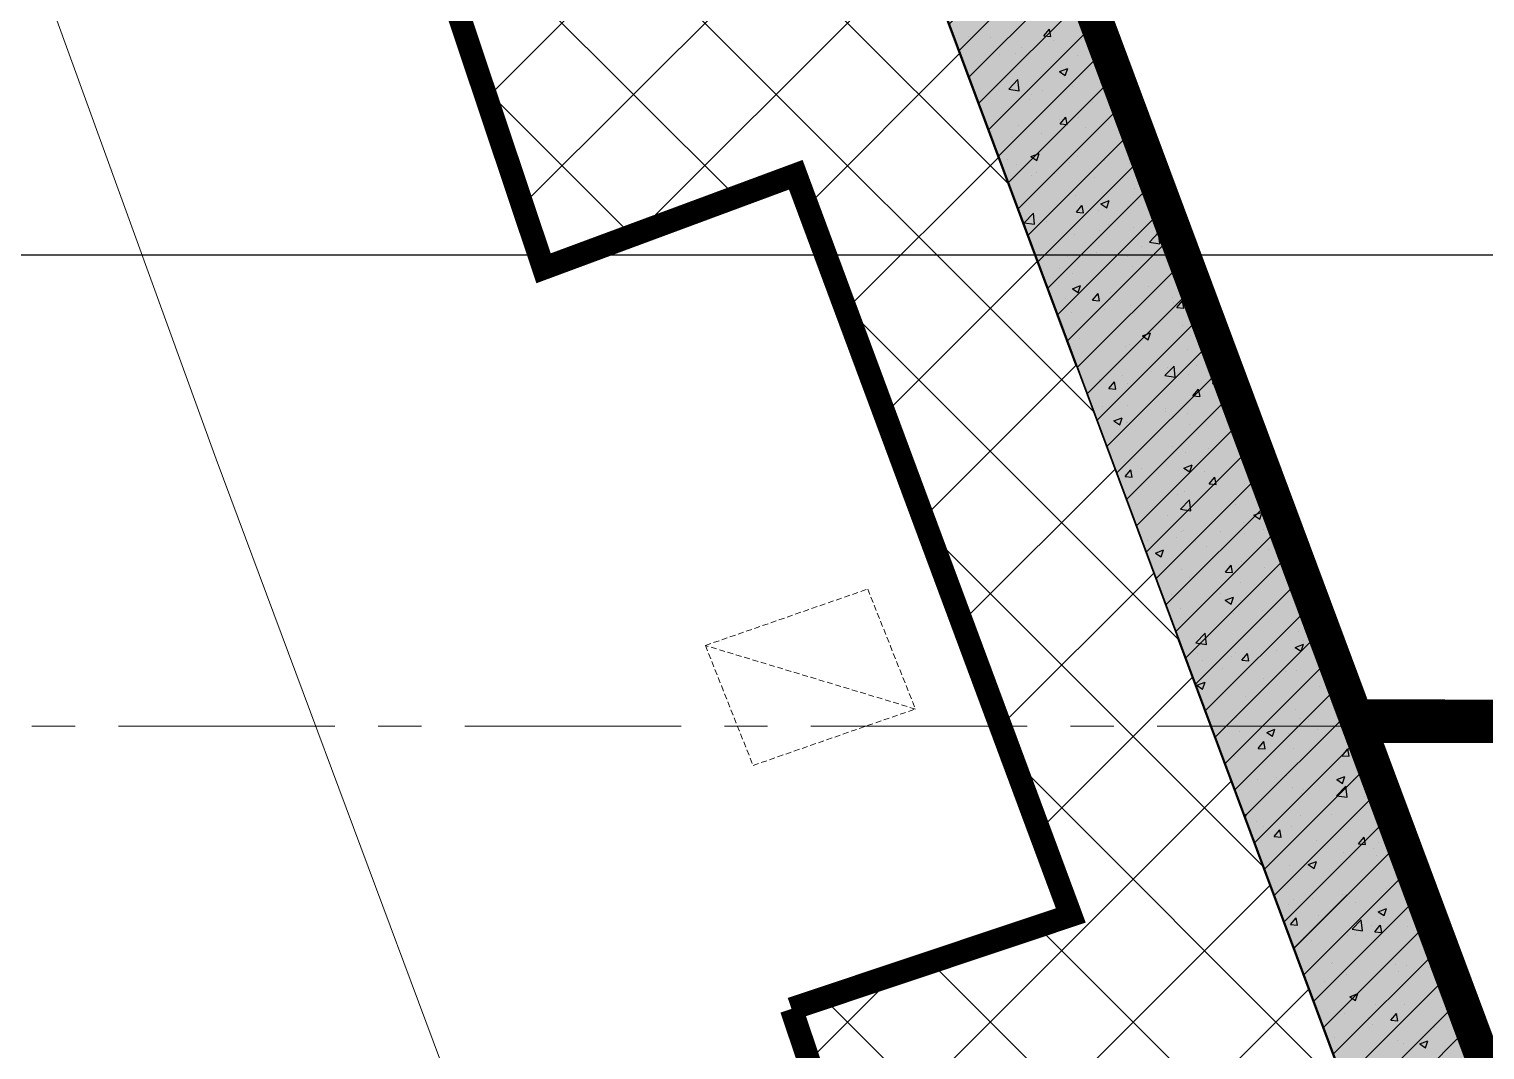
# Model space of a CAD drawing. Header units: millimetres. Extents: x -346728 to 1320345, y -537202 to -385966.
# Drawn here: x 346317 to 358933, y -451599 to -442748 of the extents above; entities that cross this region are included whole.
import ezdxf
from ezdxf.xclip import XClip

# ---------------------------------------------------------------- set-up
doc = ezdxf.new("R2010")
doc.units = ezdxf.units.MM
doc.header["$LTSCALE"] = 100
doc.header["$XCLIPFRAME"] = 2
for name, pattern in [('DASHED2', [0.375, 0.25, -0.125]), ('HIDDEN', [9.525, 6.35, -3.175]), ('NETNHA500', [0.75, 0.5, -0.25]), ('X1326_GLB$0$CENTER', [2, 1.25, -0.25, 0.25, -0.25])]:
    doc.linetypes.add(name, pattern=pattern)
for name, color, linetype, lineweight in [('0 T TEXT', 7, 'Continuous', 13), ('L.DUONG', 234, 'Continuous', 15), ('LINE', 7, 'Continuous', 13), ('X1326_GLB$0$A-tim', 8, 'X1326_GLB$0$CENTER', 9)]:
    doc.layers.add(name, color=color, linetype=linetype, lineweight=lineweight)
for name, color, linetype in [('DM', 8, 'Continuous'), ('hach', 253, 'Continuous'), ('NHA', 3, 'NETNHA500'), ('W2', 4, 'Continuous'), ('X1326_COL_B4$0$CS', 253, 'Continuous'), ('XR_1326_csPL$0$hach', 253, 'Continuous'), ('XR_1326_csPL$0$W2', 4, 'Continuous')]:
    doc.layers.add(name, color=color, linetype=linetype)
doc.linetypes.add('FENCELINE2', pattern='A,0.25,-0.1,[132,ltypeshp.shx,S=0.1,R=0,X=-0.1,Y=0],-0.1,1', length=1.45)

# ---------------------------------------------------------------- blocks, each defined once
blk = doc.blocks.new('LVL-KHUNGTEN')
blk.add_lwpolyline([(61072.9, 41092.8), (119123.5, 41092.8), (119123.5, 61.9), (61072.9, 61.9)], close=True)
blk = doc.blocks.new('mb duong hh')
at = {"layer": '0 T TEXT', "color": 8, "linetype": 'DASHED2', "ltscale": 300}
blk.add_lwpolyline([(75940, 34596), (80501, 41668), (80491, 88861), (75484, 93868), (-20031, 93860), (-33610, 75885), (-26182, 55955), (-6300, 2612), (0, 0)], close=True, dxfattribs=at)
at = {"layer": 'LINE', "color": 252, "lineweight": 9}
blk.add_lwpolyline([(14977, 101049), (-7702, 101358), (-14927, 101246), (-29449, 100943), (-35818, 99008), (-40020, 95429), (-42101, 92117), (-42609, 87567), (-42104, 81482), (-40823, 74903), (-34507, 57500), (-12505, -1540), (-11062, -5026), (-1334, -3647), (4526, -1388), (38515, 14361), (36944, 16828)], dxfattribs=at)
at = {"layer": 'NHA', "color": 252, "lineweight": 9}
for p, q in [((-30269, 55886), (-28862, 56375)), ((-28862, 56375), (-28449, 55335)), ((-30269, 55886), (-29856, 54846)), ((-28449, 55335), (-30269, 55886)), ((-29856, 54846), (-28449, 55335))]:
    blk.add_line(p, q, dxfattribs=at)
blk = doc.blocks.new('MB HANG RAO TAM')
h = blk.add_hatch()
h.set_pattern_fill('ANSI37', color=8, scale=7000, style=0)
h.set_pattern_definition([(45, (527887.4, 631399.9), (-618.7184, 618.7184), []), (135, (527887.4, 631399.9), (-618.7184, -618.7184), [])])
h.paths.add_polyline_path([(89794, 74797), (94796, 69797), (94804, 22611), (90246, 15544), (52523, -1634), (34324, -9922), (14325, -19029), (8025, -16417), (-19267, 56832), (-5688, 74797), (41806, 74797), (65797, 74797)], flags=16)
h.paths.add_polyline_path([(-17293, 40146), (-15160, 40938), (-12777, 34516), (-15127, 33730), (-10493, 20001), (4784, -19373), (12548, -21453), (91490, 14752), (95488, 20874), (95620, 46027), (95770, 74597), (91825, 78101), (52350, 76926), (14008, 75822), (-9259, 75871), (-23844, 71027), (-24251, 60760)])
at = {"layer": 'L.DUONG', "color": 94, "linetype": 'FENCELINE2', "ltscale": 25, "const_width": 200, "elevation": 7850}
for points in [[(-15198, 33706), (-12777, 34516), (-15160, 40938), (-17346, 40127), (-24251, 60760), (-23844, 71027), (-9259, 75871), (5427, 75795), (5898, 75797)], [(-9537, 17343), (-12205, 24764), (-15198, 33706)]]:
    blk.add_lwpolyline(points, dxfattribs=at)
at = {"layer": 'XR_1326_csPL$0$W2', "color": 7, "ltscale": 0.5, "elevation": 0}
blk.add_lwpolyline([(8025, -16417), (14325, -19029), (90246, 15544), (94804, 22611), (94796, 69797), (89794, 74797), (-5688, 74797), (-19267, 56832)], close=True, dxfattribs=at)

msp = doc.modelspace()

# ---------------------------------------------------------------- hatches: boundary and pattern name
at = {"layer": 'hach'}
h = msp.add_hatch(dxfattribs=at)
h.set_pattern_fill('ANSI31', color=256, scale=70)
h.set_pattern_definition([(45, (342151.22, -508591.22), (-157.15448, 157.15448), [])])
h.paths.add_polyline_path([(362433.4, -410142.2), (348853.9, -428107.5), (376146.7, -501359), (382446.8, -503970.9), (458369.1, -469396.6), (462927.9, -462329.4), (462919.8, -415142.7), (457917.8, -410142.2)])
h.paths.add_polyline_path([(363030.6, -411342.2), (350208.3, -428305.7), (377088.8, -500450.6), (382424.3, -502662.6), (457551.5, -468450.4), (461727.8, -461976.1), (461719.7, -415639.4), (457420.9, -411342.2)], flags=16)
h = msp.add_hatch(dxfattribs=at)
h.set_pattern_fill('AR-CONC', color=256, scale=4)
h.set_pattern_definition([(50, (342151.2, -508591.2), (728.7387, -63.7563), [76.2, -838.2]), (355, (342151.2, -508591.2), (-140.9737, 764.2274), [60.96, -670.5623]), (100.45144, (342211.95, -508596.54), (587.765, 700.471), [64.76, -712.361]), (46.1842, (342151.2, -508388), (1084.316, -168.1693), [114.3, -1257.3]), (96.63556, (342241.6, -508402), (949.6165, 989.7045), [97.14, -1068.5424]), (351.18415, (342151.2, -508388), (949.6165, 989.7045), [91.44, -1005.839]), (21, (342252.8, -508438.8), (606.4576, -409.0608), [76.2, -838.2]), (326, (342252.8, -508438.8), (247.208, 736.752), [60.96, -670.56]), (71.45144, (342303.36, -508472.9), (853.6657, 327.691), [64.76, -712.3598]), (37.5, (342151.22, -508591.22), (12.3544, 338.22016), [0, -662.432, 0, -680.72, 0, -673.1]), (7.5, (342151.22, -508591.22), (267.27865, 400.7223), [0, -388.112, 0, -647.192, 0, -256.54]), (327.5, (341924.65, -508591.22), (542.3624, -22.91498), [0, -254, 0, -792.48, 0, -1051.56]), (317.5, (341823.05, -508591.2), (592.5167, 101.706), [0, -330.2, 0, -526.288, 0, -746.76])])
h.paths.add_polyline_path([(362433.4, -410142.2), (348853.9, -428107.5), (376146.7, -501359), (382446.8, -503970.9), (458369.1, -469396.6), (462927.9, -462329.4), (462919.8, -415142.7), (457917.8, -410142.2)])
h.paths.add_polyline_path([(363030.6, -411342.2), (350208.3, -428305.7), (377088.8, -500450.6), (382424.3, -502662.6), (457551.5, -468450.4), (461727.8, -461976.1), (461719.7, -415639.4), (457420.9, -411342.2)], flags=16)

# ---------------------------------------------------------------- linework, layer by layer
at = {"layer": 'W2', "ltscale": 0.5, "elevation": -1404.9}
for points in [[(362433.4, -410142.2), (348853.9, -428107.5), (376146.7, -501359), (382446.8, -503970.9), (458369.1, -469396.6), (462927.9, -462329.4), (462919.6, -415142.1), (457917.8, -410142.2)], [(363030.6, -411342.2), (350208.3, -428305.7), (377088.8, -500450.6), (382424.3, -502662.6), (457551.5, -468450.4), (461727.8, -461976.1), (461719.7, -415639.4), (457420.9, -411342.2)]]:
    msp.add_lwpolyline(points, close=True, dxfattribs=at)
at = {"layer": 'X1326_COL_B4$0$CS', "linetype": 'ByBlock', "ltscale": 8, "elevation": -1404.9, "flags": 128}
msp.add_lwpolyline([(462924.9, -444707.5), (335575.3, -444707.5)], dxfattribs=at)
at = {"layer": 'X1326_GLB$0$A-tim', "ltscale": 15}
msp.add_line((341092.1, -448791.5, -1404.9), (475778.7, -448791.5, -1404.9), dxfattribs=at)
at = {"layer": 'XR_1326_csPL$0$hach', "color": 250}
for p, q in [((354377.5, -442932.4, -1404.9), (355310.5, -441999.4, -1404.9)), ((354462.8, -443161.4, -1404.9), (355395.8, -442228.4, -1404.9)), ((354548.2, -443390.4, -1404.9), (355481.1, -442457.4, -1404.9)), ((354633.5, -443619.4, -1404.9), (355566.4, -442686.4, -1404.9)), ((355110.4, -442806.5, -1404.9), (355159.4, -442748.1, -1404.9)), ((355171.3, -442811.7, -1404.9), (355159.5, -442748.1, -1404.9)), ((354454.6, -442808.2, -1404.9), (354454.6, -442808.2, -1404.9)), ((354649.1, -442820.4, -1404.9), (354649.1, -442820.4, -1404.9)), ((354718.8, -443848.4, -1404.9), (355651.8, -442915.4, -1404.9)), ((354914.7, -442911.6, -1404.9), (354914.7, -442911.6, -1404.9)), ((355110.4, -442806.5, -1404.9), (355171.1, -442811.8, -1404.9)), ((355191.5, -442843.3, -1404.9), (355191.5, -442843.3, -1404.9)), ((355370, -442882.4, -1404.9), (355370, -442882.4, -1404.9)), ((355436.3, -442840.1, -1404.9), (355436.3, -442840.1, -1404.9)), ((355624.4, -442848.9, -1404.9), (355624.4, -442848.9, -1404.9)), ((354728.4, -442966.9, -1404.9), (354728.4, -442966.9, -1404.9)), ((354863.3, -442956.8, -1404.9), (354863.3, -442956.8, -1404.9)), ((355405.7, -442979.7, -1404.9), (355405.7, -442979.7, -1404.9)), ((354804.1, -444077.4, -1404.9), (355737.1, -443144.4, -1404.9)), ((355246.4, -443116.4, -1404.9), (355317.6, -443089.1, -1404.9)), ((355246.4, -443116.4, -1404.9), (355296.9, -443150.5, -1404.9)), ((355296.9, -443150.5, -1404.9), (355317.5, -443089.1, -1404.9)), ((354806, -443268.7, -1404.9), (354885.1, -443186.2, -1404.9)), ((354806, -443268.7, -1404.9), (354896.3, -443282.7, -1404.9)), ((354896.3, -443282.7, -1404.9), (354885.1, -443186.2, -1404.9)), ((354902.3, -443249.9, -1404.9), (354902.3, -443249.9, -1404.9)), ((355102.8, -443283.1, -1404.9), (355102.8, -443283.1, -1404.9)), ((355357.1, -443249.6, -1404.9), (355357.1, -443249.6, -1404.9)), ((355424, -443178.3, -1404.9), (355424, -443178.3, -1404.9)), ((355597.7, -443211, -1404.9), (355597.7, -443211, -1404.9)), ((355741.9, -443199, -1404.9), (355741.9, -443199, -1404.9)), ((354889.4, -444306.3, -1404.9), (355822.4, -443373.4, -1404.9)), ((354989.3, -443359.7, -1404.9), (354989.3, -443359.7, -1404.9)), ((355005.2, -443312.7, -1404.9), (355005.2, -443312.7, -1404.9)), ((355531.7, -443382.6, -1404.9), (355531.7, -443382.6, -1404.9)), ((354570.4, -443450, -1404.9), (354571.6, -443448.6, -1404.9)), ((354573.6, -443458.8, -1404.9), (354571.8, -443448.5, -1404.9)), ((355248.6, -443535.8, -1404.9), (355248.6, -443535.8, -1404.9)), ((355251.4, -443570.7, -1404.9), (355300.4, -443512.3, -1404.9)), ((355312.2, -443576, -1404.9), (355300.5, -443512.3, -1404.9)), ((355411.6, -443516.5, -1404.9), (355411.6, -443516.5, -1404.9)), ((355841.1, -443434.1, -1404.9), (355841.1, -443434.1, -1404.9)), ((355852.9, -443525.5, -1404.9), (355875.8, -443516.7, -1404.9)), ((355852.9, -443525.5, -1404.9), (355887.9, -443549.1, -1404.9)), ((354656.1, -443637.5, -1404.9), (354656.1, -443637.5, -1404.9)), ((354890, -443588.1, -1404.9), (354890, -443588.1, -1404.9)), ((354974.8, -444535.3, -1404.9), (355907.7, -443602.4, -1404.9)), ((355089.8, -443650.4, -1404.9), (355089.8, -443650.4, -1404.9)), ((355251.4, -443570.7, -1404.9), (355312.1, -443576, -1404.9)), ((355474.6, -443599.7, -1404.9), (355474.6, -443599.7, -1404.9)), ((354835.5, -443683.9, -1404.9), (354835.5, -443683.9, -1404.9)), ((355912.4, -443789.7, -1404.9), (355912.4, -443789.7, -1404.9)), ((354791.5, -443878.9, -1404.9), (354791.5, -443878.9, -1404.9)), ((354877.6, -443926.3, -1404.9), (354877.6, -443926.3, -1404.9)), ((354999.2, -443853.1, -1404.9), (355070.3, -443825.8, -1404.9)), ((354999.2, -443853.2, -1404.9), (355049.7, -443887.3, -1404.9)), ((355049.7, -443887.3, -1404.9), (355070.3, -443825.9, -1404.9)), ((355060.1, -444764.3, -1404.9), (355993, -443831.3, -1404.9)), ((355333.8, -443901.8, -1404.9), (355333.8, -443901.8, -1404.9)), ((355399.3, -443854.8, -1404.9), (355399.3, -443854.8, -1404.9)), ((355636.6, -443891.3, -1404.9), (355636.6, -443891.3, -1404.9)), ((355849, -443916, -1404.9), (355849, -443916, -1404.9)), ((355876.2, -443924.7, -1404.9), (355876.2, -443924.7, -1404.9)), ((354822.6, -444051.1, -1404.9), (354822.6, -444051.1, -1404.9)), ((355005.7, -444015.4, -1404.9), (355005.7, -444015.4, -1404.9)), ((355044.1, -443993.1, -1404.9), (355044.1, -443993.1, -1404.9)), ((355207.3, -444000.4, -1404.9), (355207.3, -444000.4, -1404.9)), ((355548.1, -444038.3, -1404.9), (355548.1, -444038.3, -1404.9)), ((355145.4, -444993.3, -1404.9), (356078.4, -444060.3, -1404.9)), ((355900.1, -444127.9, -1404.9), (355900.1, -444127.9, -1404.9)), ((355230.7, -445222.3, -1404.9), (356163.7, -444289.3, -1404.9)), ((355386.9, -444193, -1404.9), (355386.9, -444193, -1404.9)), ((355392.4, -444334.9, -1404.9), (355441.3, -444276.5, -1404.9)), ((355453.2, -444340.2, -1404.9), (355441.5, -444276.5, -1404.9)), ((355605.6, -444262.3, -1404.9), (355656.2, -444296.3, -1404.9)), ((355605.7, -444262.2, -1404.9), (355676.8, -444234.9, -1404.9)), ((355656.2, -444296.3, -1404.9), (355676.8, -444234.9, -1404.9)), ((355836.1, -444283.2, -1404.9), (355836.1, -444283.2, -1404.9)), ((354940.1, -444401.2, -1404.9), (354940.1, -444401.2, -1404.9)), ((354940.7, -444426.6, -1404.9), (355019.8, -444344.1, -1404.9)), ((354940.7, -444426.6, -1404.9), (355031, -444440.6, -1404.9)), ((355031, -444440.6, -1404.9), (355019.8, -444344.1, -1404.9)), ((355131.7, -444418.2, -1404.9), (355131.7, -444418.2, -1404.9)), ((355392.4, -444334.9, -1404.9), (355453.1, -444340.2, -1404.9)), ((355581.7, -444316.7, -1404.9), (355581.7, -444316.7, -1404.9)), ((356121.1, -444398.7, -1404.9), (356170.1, -444340.3, -1404.9)), ((356121.1, -444398.7, -1404.9), (356181.8, -444404, -1404.9)), ((356181.9, -444404, -1404.9), (356170.2, -444340.3, -1404.9)), ((356187.2, -444395.9, -1404.9), (356187.2, -444395.9, -1404.9)), ((355316, -445451.3, -1404.9), (356249, -444518.3, -1404.9)), ((355374.5, -444531.2, -1404.9), (355374.5, -444531.2, -1404.9)), ((355594.7, -444497.6, -1404.9), (355594.7, -444497.6, -1404.9)), ((355674.1, -444441.2, -1404.9), (355674.1, -444441.2, -1404.9)), ((355887.7, -444466.2, -1404.9), (355887.7, -444466.2, -1404.9)), ((356025, -444594.7, -1404.9), (356104.1, -444512.3, -1404.9)), ((356115.4, -444608.7, -1404.9), (356104.1, -444512.2, -1404.9)), ((356216.4, -444464.1, -1404.9), (356216.4, -444464.1, -1404.9)), ((355002.2, -444599.3, -1404.9), (355002.2, -444599.3, -1404.9)), ((355568.8, -444683.9, -1404.9), (355568.8, -444683.9, -1404.9)), ((355953.6, -444633.3, -1404.9), (355953.6, -444633.3, -1404.9)), ((356025, -444594.8, -1404.9), (356115.3, -444608.8, -1404.9)), ((356212.1, -444671.3, -1404.9), (356283.3, -444644, -1404.9)), ((356212.1, -444671.3, -1404.9), (356262.6, -444705.4, -1404.9)), ((356262.6, -444705.4, -1404.9), (356283.2, -444644, -1404.9)), ((355314.4, -444717.4, -1404.9), (355314.4, -444717.4, -1404.9)), ((355401.3, -445680.3, -1404.9), (356334.3, -444747.3, -1404.9)), ((355838.1, -444720.6, -1404.9), (355838.1, -444720.6, -1404.9)), ((355875.4, -444804.4, -1404.9), (355875.4, -444804.4, -1404.9)), ((355245.6, -444822.3, -1404.9), (355245.6, -444822.3, -1404.9)), ((355362.2, -444869.4, -1404.9), (355362.2, -444869.4, -1404.9)), ((355358.4, -444999, -1404.9), (355409, -445033.1, -1404.9)), ((355358.5, -444999, -1404.9), (355429.6, -444971.7, -1404.9)), ((355409, -445033.1, -1404.9), (355429.6, -444971.7, -1404.9)), ((355476.2, -444960.3, -1404.9), (355476.2, -444960.3, -1404.9)), ((355486.7, -445909.3, -1404.9), (356419.6, -444976.3, -1404.9)), ((355533.3, -445099.1, -1404.9), (355582.3, -445040.8, -1404.9)), ((355594.2, -445104.4, -1404.9), (355582.4, -445040.7, -1404.9)), ((355686.3, -445034, -1404.9), (355686.3, -445034, -1404.9)), ((356018.6, -444983.3, -1404.9), (356018.6, -444983.3, -1404.9)), ((356328, -444949.5, -1404.9), (356328, -444949.5, -1404.9)), ((356390.7, -445066.4, -1404.9), (356390.7, -445066.4, -1404.9)), ((355301.5, -445084.6, -1404.9), (355301.5, -445084.6, -1404.9)), ((355533.3, -445099.1, -1404.9), (355594.1, -445104.5, -1404.9)), ((355633.7, -445177.9, -1404.9), (355633.7, -445177.9, -1404.9)), ((355690.4, -445096.8, -1404.9), (355690.4, -445096.8, -1404.9)), ((355863, -445142.6, -1404.9), (355863, -445142.6, -1404.9)), ((356226.2, -445076.2, -1404.9), (356226.2, -445076.2, -1404.9)), ((356232.8, -445119.7, -1404.9), (356232.8, -445119.7, -1404.9)), ((356262.1, -445162.9, -1404.9), (356311.1, -445104.5, -1404.9)), ((356262.1, -445162.9, -1404.9), (356322.8, -445168.2, -1404.9)), ((356322.9, -445168.2, -1404.9), (356311.2, -445104.5, -1404.9)), ((355349.8, -445207.6, -1404.9), (355349.8, -445207.6, -1404.9)), ((355572, -446138.3, -1404.9), (356505, -445205.3, -1404.9)), ((356315, -445316.7, -1404.9), (356315, -445316.7, -1404.9)), ((355419, -445434.7, -1404.9), (355419, -445434.7, -1404.9)), ((355657.3, -446367.2, -1404.9), (356590.3, -445434.3, -1404.9)), ((355964.9, -445408, -1404.9), (356036.1, -445380.7, -1404.9)), ((355964.9, -445408.1, -1404.9), (356015.4, -445442.2, -1404.9)), ((356015.4, -445442.2, -1404.9), (356036, -445380.8, -1404.9)), ((356060.7, -445350.2, -1404.9), (356060.7, -445350.2, -1404.9)), ((356378.4, -445404.6, -1404.9), (356378.4, -445404.6, -1404.9)), ((355816.4, -445499.7, -1404.9), (355816.4, -445499.7, -1404.9)), ((355850.7, -445480.8, -1404.9), (355850.7, -445480.8, -1404.9)), ((356358.8, -445522.6, -1404.9), (356358.8, -445522.6, -1404.9)), ((355742.6, -446596.2, -1404.9), (356675.6, -445663.3, -1404.9)), ((356159.7, -445752.6, -1404.9), (356238.8, -445670.1, -1404.9)), ((356184.2, -445682.4, -1404.9), (356184.2, -445682.4, -1404.9)), ((356250.1, -445766.6, -1404.9), (356238.8, -445670.1, -1404.9)), ((356432.5, -445666.8, -1404.9), (356432.5, -445666.8, -1404.9)), ((355591.7, -445784.1, -1404.9), (355591.7, -445784.1, -1404.9)), ((355674.3, -445863.4, -1404.9), (355723.3, -445805, -1404.9)), ((355735.2, -445868.7, -1404.9), (355723.4, -445805, -1404.9)), ((355793.4, -445751, -1404.9), (355793.4, -445751, -1404.9)), ((355838.3, -445819, -1404.9), (355838.3, -445819, -1404.9)), ((356047.7, -445717.5, -1404.9), (356047.7, -445717.5, -1404.9)), ((356159.7, -445752.6, -1404.9), (356250, -445766.7, -1404.9)), ((356366, -445742.9, -1404.9), (356366, -445742.9, -1404.9)), ((356571.4, -445817.1, -1404.9), (356642.5, -445789.8, -1404.9)), ((356571.4, -445817.1, -1404.9), (356621.9, -445851.2, -1404.9)), ((356621.9, -445851.2, -1404.9), (356642.5, -445789.8, -1404.9)), ((355674.3, -445863.4, -1404.9), (355735, -445868.7, -1404.9)), ((355827.9, -446825.2, -1404.9), (356760.9, -445892.3, -1404.9)), ((356403.1, -445927.1, -1404.9), (356452, -445868.8, -1404.9)), ((356403.1, -445927.1, -1404.9), (356463.8, -445932.4, -1404.9)), ((356427.7, -445905.5, -1404.9), (356427.7, -445905.5, -1404.9)), ((356463.9, -445932.4, -1404.9), (356452.1, -445868.7, -1404.9)), ((355618.6, -446018.9, -1404.9), (355618.6, -446018.9, -1404.9)), ((355835.2, -446007.2, -1404.9), (355835.2, -446007.2, -1404.9)), ((356161, -446041.8, -1404.9), (356161, -446041.8, -1404.9)), ((356165.3, -446067.5, -1404.9), (356165.3, -446067.5, -1404.9)), ((356703.3, -446064.7, -1404.9), (356703.3, -446064.7, -1404.9)), ((355717.7, -446144.8, -1404.9), (355788.8, -446117.5, -1404.9)), ((355717.7, -446144.8, -1404.9), (355768.2, -446178.9, -1404.9)), ((355768.2, -446178.9, -1404.9), (355788.8, -446117.5, -1404.9)), ((355780.5, -446118.2, -1404.9), (355780.5, -446118.2, -1404.9)), ((355826, -446157.3, -1404.9), (355826, -446157.3, -1404.9)), ((355832.8, -446155.3, -1404.9), (355832.8, -446155.3, -1404.9)), ((355913.3, -447054.2, -1404.9), (356846.2, -446121.2, -1404.9)), ((356353.7, -446081.1, -1404.9), (356353.7, -446081.1, -1404.9)), ((356375.2, -446178.3, -1404.9), (356375.2, -446178.3, -1404.9)), ((356815.7, -446261, -1404.9), (356815.7, -446261, -1404.9)), ((355998.6, -447283.2, -1404.9), (356931.6, -446350.2, -1404.9)), ((356223.2, -446362.7, -1404.9), (356223.2, -446362.7, -1404.9)), ((356341.3, -446419.3, -1404.9), (356341.3, -446419.3, -1404.9)), ((356539.6, -446383.8, -1404.9), (356539.6, -446383.8, -1404.9)), ((356794, -446350.3, -1404.9), (356794, -446350.3, -1404.9)), ((356863, -446347.8, -1404.9), (356863, -446347.8, -1404.9)), ((355813.6, -446495.5, -1404.9), (355813.6, -446495.5, -1404.9)), ((355815.3, -446627.6, -1404.9), (355864.3, -446569.2, -1404.9)), ((355876.1, -446632.9, -1404.9), (355864.4, -446569.2, -1404.9)), ((355898, -446468.3, -1404.9), (355898, -446468.3, -1404.9)), ((355958.8, -446558.2, -1404.9), (355958.8, -446558.2, -1404.9)), ((356083.9, -447512.2, -1404.9), (357016.9, -446579.2, -1404.9)), ((356324.1, -446553.9, -1404.9), (356374.7, -446588, -1404.9)), ((356324.2, -446553.8, -1404.9), (356395.3, -446526.5, -1404.9)), ((356374.7, -446588, -1404.9), (356395.3, -446526.6, -1404.9)), ((356501.2, -446581.1, -1404.9), (356501.2, -446581.1, -1404.9)), ((355815.3, -446627.6, -1404.9), (355876, -446632.9, -1404.9)), ((356544, -446691.4, -1404.9), (356593, -446633, -1404.9)), ((356544, -446691.4, -1404.9), (356604.8, -446696.7, -1404.9)), ((356604.9, -446696.6, -1404.9), (356593.1, -446633, -1404.9)), ((356850.6, -446686, -1404.9), (356850.6, -446686, -1404.9)), ((356911.5, -446700.4, -1404.9), (356911.5, -446700.4, -1404.9)), ((356169.2, -447741.2, -1404.9), (357102.2, -446808.2, -1404.9)), ((356272.4, -446784.5, -1404.9), (356272.4, -446784.5, -1404.9)), ((356294.4, -446910.5, -1404.9), (356373.5, -446828, -1404.9)), ((356329, -446757.5, -1404.9), (356329, -446757.5, -1404.9)), ((356384.8, -446924.5, -1404.9), (356373.5, -446828, -1404.9)), ((356526.7, -446751, -1404.9), (356526.7, -446751, -1404.9)), ((356294.4, -446910.5, -1404.9), (356384.7, -446924.5, -1404.9)), ((356773.7, -446867.2, -1404.9), (356773.7, -446867.2, -1404.9)), ((356930.6, -446962.9, -1404.9), (357001.8, -446935.6, -1404.9)), ((356981.1, -446997, -1404.9), (357001.7, -446935.6, -1404.9)), ((356181.2, -446969, -1404.9), (356181.2, -446969, -1404.9)), ((356254.5, -447970.2, -1404.9), (357187.5, -447037.2, -1404.9)), ((356838.2, -447024.2, -1404.9), (356838.2, -447024.2, -1404.9)), ((356930.6, -446962.9, -1404.9), (356981.1, -446997, -1404.9)), ((356005.1, -447185.2, -1404.9), (356005.1, -447185.2, -1404.9)), ((356259.4, -447151.7, -1404.9), (356259.4, -447151.7, -1404.9)), ((356303.3, -447100.3, -1404.9), (356303.3, -447100.3, -1404.9)), ((356316.6, -447095.7, -1404.9), (356316.6, -447095.7, -1404.9)), ((356424.7, -447192, -1404.9), (356424.7, -447192, -1404.9)), ((356644.2, -447101.1, -1404.9), (356644.2, -447101.1, -1404.9)), ((356845.7, -447123.2, -1404.9), (356845.7, -447123.2, -1404.9)), ((357017.2, -447090.3, -1404.9), (357017.2, -447090.3, -1404.9)), ((355975.2, -447213.9, -1404.9), (355975.2, -447213.9, -1404.9)), ((356076.9, -447290.6, -1404.9), (356127.5, -447324.7, -1404.9)), ((356077, -447290.6, -1404.9), (356148.1, -447263.3, -1404.9)), ((356127.5, -447324.7, -1404.9), (356148.1, -447263.3, -1404.9)), ((356339.9, -448199.2, -1404.9), (357272.8, -447266.2, -1404.9)), ((356517.6, -447236.8, -1404.9), (356517.6, -447236.8, -1404.9)), ((357059.9, -447259.7, -1404.9), (357059.9, -447259.7, -1404.9)), ((356304.2, -447434, -1404.9), (356304.2, -447434, -1404.9)), ((356685, -447455.6, -1404.9), (356734, -447397.2, -1404.9)), ((356685, -447455.6, -1404.9), (356745.7, -447460.9, -1404.9)), ((356745.8, -447460.9, -1404.9), (356734.1, -447397.2, -1404.9)), ((356825.9, -447362.4, -1404.9), (356825.9, -447362.4, -1404.9)), ((357018.6, -447417.3, -1404.9), (357018.6, -447417.3, -1404.9)), ((357272.9, -447383.8, -1404.9), (357272.9, -447383.8, -1404.9)), ((356376.9, -447501.8, -1404.9), (356376.9, -447501.8, -1404.9)), ((356425.2, -448428.2, -1404.9), (357358.2, -447495.2, -1404.9)), ((356812.7, -447547.6, -1404.9), (356812.7, -447547.6, -1404.9)), ((356220.2, -447649.3, -1404.9), (356220.2, -447649.3, -1404.9)), ((356643.6, -447639.7, -1404.9), (356643.6, -447639.7, -1404.9)), ((356683.4, -447699.6, -1404.9), (356754.6, -447672.3, -1404.9)), ((356683.4, -447699.7, -1404.9), (356733.9, -447733.8, -1404.9)), ((356733.9, -447733.8, -1404.9), (356754.5, -447672.4, -1404.9)), ((356813.5, -447700.6, -1404.9), (356813.5, -447700.6, -1404.9)), ((357185.9, -447662.6, -1404.9), (357185.9, -447662.6, -1404.9)), ((357326.7, -447635.6, -1404.9), (357326.7, -447635.6, -1404.9)), ((356291.9, -447772.2, -1404.9), (356291.9, -447772.2, -1404.9)), ((356510.5, -448657.1, -1404.9), (357443.5, -447724.2, -1404.9)), ((356751.3, -447818, -1404.9), (356751.3, -447818, -1404.9)), ((357005.7, -447784.6, -1404.9), (357005.7, -447784.6, -1404.9)), ((357390.4, -447733.9, -1404.9), (357390.4, -447733.9, -1404.9)), ((356595.8, -448886.1, -1404.9), (357528.8, -447953.2, -1404.9)), ((356429.1, -448068.3, -1404.9), (356508.2, -447985.9, -1404.9)), ((356429.1, -448068.4, -1404.9), (356519.4, -448082.4, -1404.9)), ((356519.5, -448082.4, -1404.9), (356508.2, -447985.9, -1404.9)), ((356801.2, -448038.9, -1404.9), (356801.2, -448038.9, -1404.9)), ((357289.9, -448108.7, -1404.9), (357361, -448081.4, -1404.9)), ((357314.4, -447973.8, -1404.9), (357314.4, -447973.8, -1404.9)), ((357340.4, -448142.8, -1404.9), (357361, -448081.4, -1404.9)), ((357363.3, -448052.1, -1404.9), (357363.3, -448052.1, -1404.9)), ((356445.7, -448158.8, -1404.9), (356445.7, -448158.8, -1404.9)), ((356484, -448218.8, -1404.9), (356484, -448218.8, -1404.9)), ((356681.1, -449115.1, -1404.9), (357614.1, -448182.2, -1404.9)), ((356738.4, -448185.3, -1404.9), (356738.4, -448185.3, -1404.9)), ((356770.7, -448153.8, -1404.9), (356770.7, -448153.8, -1404.9)), ((356826, -448219.8, -1404.9), (356875, -448161.4, -1404.9)), ((356826, -448219.8, -1404.9), (356886.7, -448225.1, -1404.9)), ((356886.8, -448225.1, -1404.9), (356875.1, -448161.4, -1404.9)), ((356988.1, -448181.8, -1404.9), (356988.1, -448181.8, -1404.9)), ((357123.2, -448134.6, -1404.9), (357123.2, -448134.6, -1404.9)), ((357289.9, -448108.8, -1404.9), (357340.4, -448142.8, -1404.9)), ((357513.4, -448236.5, -1404.9), (357592.5, -448154, -1404.9)), ((357530.5, -448204.7, -1404.9), (357530.5, -448204.7, -1404.9)), ((357603.8, -448250.5, -1404.9), (357592.5, -448154, -1404.9)), ((356659.9, -448295.3, -1404.9), (356659.9, -448295.3, -1404.9)), ((357202.3, -448318.2, -1404.9), (357202.3, -448318.2, -1404.9)), ((357302, -448312, -1404.9), (357302, -448312, -1404.9)), ((357513.4, -448236.6, -1404.9), (357603.8, -448250.6, -1404.9)), ((357554.7, -448283.6, -1404.9), (357603.7, -448225.2, -1404.9)), ((357554.7, -448283.6, -1404.9), (357615.4, -448288.9, -1404.9)), ((357615.5, -448288.9, -1404.9), (357603.8, -448225.2, -1404.9)), ((357606.7, -448275.2, -1404.9), (357606.7, -448275.2, -1404.9)), ((356436.2, -448436.4, -1404.9), (356507.3, -448409.1, -1404.9)), ((356436.2, -448436.4, -1404.9), (356486.7, -448470.5, -1404.9)), ((356486.7, -448470.5, -1404.9), (356507.3, -448409.1, -1404.9)), ((356766.5, -449344.1, -1404.9), (357699.4, -448411.1, -1404.9)), ((356788.8, -448377.1, -1404.9), (356788.8, -448377.1, -1404.9)), ((357014.2, -448376.9, -1404.9), (357014.2, -448376.9, -1404.9)), ((357497.5, -448450.9, -1404.9), (357497.5, -448450.9, -1404.9)), ((356855.9, -448535.3, -1404.9), (356855.9, -448535.3, -1404.9)), ((356776.5, -448715.3, -1404.9), (356776.5, -448715.3, -1404.9)), ((356786, -448698.2, -1404.9), (356786, -448698.2, -1404.9)), ((356851.8, -449573.1, -1404.9), (357784.8, -448640.1, -1404.9)), ((357289.7, -448650.3, -1404.9), (357289.7, -448650.3, -1404.9)), ((357328.3, -448721.1, -1404.9), (357328.3, -448721.1, -1404.9)), ((356809.7, -448834.1, -1404.9), (356809.7, -448834.1, -1404.9)), ((357042.6, -448845.5, -1404.9), (357093.2, -448879.6, -1404.9)), ((357042.7, -448845.5, -1404.9), (357113.8, -448818.2, -1404.9)), ((357093.2, -448879.6, -1404.9), (357113.8, -448818.2, -1404.9)), ((357230.3, -448851.6, -1404.9), (357230.3, -448851.6, -1404.9)), ((357402.2, -448732.4, -1404.9), (357402.2, -448732.4, -1404.9)), ((357484.6, -448818.1, -1404.9), (357484.6, -448818.1, -1404.9)), ((356937.1, -449802.1, -1404.9), (357870.1, -448869.1, -1404.9)), ((356966.9, -448984, -1404.9), (357015.9, -448925.7, -1404.9)), ((357027.8, -448989.3, -1404.9), (357016, -448925.6, -1404.9)), ((357805, -448912.3, -1404.9), (357805, -448912.3, -1404.9)), ((356764.1, -449053.5, -1404.9), (356764.1, -449053.5, -1404.9)), ((356966.9, -448984, -1404.9), (357027.7, -448989.3, -1404.9)), ((357022.4, -450031.1, -1404.9), (357955.4, -449098.1, -1404.9)), ((357277.3, -448988.5, -1404.9), (357277.3, -448988.5, -1404.9)), ((357695.7, -449047.8, -1404.9), (357744.7, -448989.4, -1404.9)), ((357695.7, -449047.8, -1404.9), (357756.4, -449053.1, -1404.9)), ((357756.5, -449053.1, -1404.9), (357744.8, -448989.4, -1404.9)), ((357217.3, -449218.8, -1404.9), (357217.3, -449218.8, -1404.9)), ((357602.1, -449168.2, -1404.9), (357602.1, -449168.2, -1404.9)), ((357649.1, -449254.5, -1404.9), (357720.3, -449227.2, -1404.9)), ((357699.6, -449288.7, -1404.9), (357720.2, -449227.3, -1404.9)), ((356802.3, -449353.9, -1404.9), (356802.3, -449353.9, -1404.9)), ((356963, -449252.3, -1404.9), (356963, -449252.3, -1404.9)), ((357107.7, -450260.1, -1404.9), (358040.7, -449327.1, -1404.9)), ((357130.5, -449240.3, -1404.9), (357130.5, -449240.3, -1404.9)), ((357265, -449326.7, -1404.9), (357265, -449326.7, -1404.9)), ((357360.3, -449338.6, -1404.9), (357360.3, -449338.6, -1404.9)), ((357648.1, -449394.4, -1404.9), (357727.2, -449311.9, -1404.9)), ((357649.1, -449254.6, -1404.9), (357699.6, -449288.7, -1404.9)), ((357672.8, -449263.2, -1404.9), (357672.8, -449263.2, -1404.9)), ((357738.5, -449408.4, -1404.9), (357727.2, -449311.9, -1404.9)), ((357792.7, -449250.5, -1404.9), (357792.7, -449250.5, -1404.9)), ((357952.8, -449236.9, -1404.9), (357952.8, -449236.9, -1404.9)), ((357344.7, -449376.8, -1404.9), (357344.7, -449376.8, -1404.9)), ((357648.1, -449394.4, -1404.9), (357738.5, -449408.4, -1404.9)), ((357887.1, -449399.7, -1404.9), (357887.1, -449399.7, -1404.9)), ((356847.7, -449562.2, -1404.9), (356866.6, -449554.9, -1404.9)), ((356856.4, -449585.4, -1404.9), (356866.6, -449554.9, -1404.9)), ((357193.1, -450489.1, -1404.9), (358126, -449556.1, -1404.9)), ((357334.8, -449568.9, -1404.9), (357334.8, -449568.9, -1404.9)), ((357603.7, -449561.7, -1404.9), (357603.7, -449561.7, -1404.9)), ((357780.3, -449588.7, -1404.9), (357780.3, -449588.7, -1404.9)), ((357976.5, -449484.4, -1404.9), (357976.5, -449484.4, -1404.9)), ((356950.1, -449619.6, -1404.9), (356950.1, -449619.6, -1404.9)), ((357011.2, -449663.4, -1404.9), (357011.2, -449663.4, -1404.9)), ((357107.9, -449748.3, -1404.9), (357156.9, -449689.9, -1404.9)), ((357168.7, -449753.6, -1404.9), (357157, -449689.9, -1404.9)), ((357252.6, -449664.9, -1404.9), (357252.6, -449664.9, -1404.9)), ((356928.3, -449756.7, -1404.9), (356928.3, -449756.7, -1404.9)), ((357107.9, -449748.3, -1404.9), (357168.6, -449753.6, -1404.9)), ((357278.4, -450718, -1404.9), (358211.3, -449785.1, -1404.9)), ((357470.7, -449779.6, -1404.9), (357470.7, -449779.6, -1404.9)), ((357836.7, -449812, -1404.9), (357885.6, -449753.6, -1404.9)), ((357836.7, -449812, -1404.9), (357897.4, -449817.3, -1404.9)), ((357897.5, -449817.3, -1404.9), (357885.7, -449753.6, -1404.9)), ((357963.6, -449851.7, -1404.9), (357963.6, -449851.7, -1404.9)), ((358013.1, -449802.6, -1404.9), (358013.1, -449802.6, -1404.9)), ((357067.6, -449969.6, -1404.9), (357067.6, -449969.6, -1404.9)), ((357401.9, -449991.3, -1404.9), (357473.1, -449964, -1404.9)), ((357452.4, -450025.4, -1404.9), (357473, -449964, -1404.9)), ((357709.2, -449885.1, -1404.9), (357709.2, -449885.1, -1404.9)), ((357767.9, -449927, -1404.9), (357767.9, -449927, -1404.9)), ((357991.7, -449917.3, -1404.9), (357991.7, -449917.3, -1404.9)), ((357240.2, -450003.1, -1404.9), (357240.2, -450003.1, -1404.9)), ((357363.7, -450947, -1404.9), (358296.7, -450014.1, -1404.9)), ((357399.2, -450019, -1404.9), (357399.2, -450019, -1404.9)), ((357401.9, -449991.3, -1404.9), (357452.4, -450025.4, -1404.9)), ((358081.1, -450201.7, -1404.9), (358081.1, -450201.7, -1404.9)), ((358277.2, -450193.7, -1404.9), (358277.2, -450193.7, -1404.9)), ((357227.9, -450341.4, -1404.9), (357227.9, -450341.4, -1404.9)), ((357272.9, -450298.8, -1404.9), (357272.9, -450298.8, -1404.9)), ((357441.9, -450285.9, -1404.9), (357441.9, -450285.9, -1404.9)), ((357449, -451176, -1404.9), (358382, -450243.1, -1404.9)), ((357696.3, -450252.4, -1404.9), (357696.3, -450252.4, -1404.9)), ((357755.6, -450265.2, -1404.9), (357755.6, -450265.2, -1404.9)), ((357815.2, -450321.7, -1404.9), (357815.2, -450321.7, -1404.9)), ((358357.6, -450344.7, -1404.9), (358357.6, -450344.7, -1404.9)), ((357248.9, -450512.5, -1404.9), (357297.9, -450454.1, -1404.9)), ((357309.7, -450517.8, -1404.9), (357298, -450454.1, -1404.9)), ((357487.1, -450435.3, -1404.9), (357487.1, -450435.3, -1404.9)), ((357534.3, -451405, -1404.9), (358467.3, -450472, -1404.9)), ((357782.8, -450552.3, -1404.9), (357861.9, -450469.8, -1404.9)), ((357873.2, -450566.3, -1404.9), (357861.9, -450469.8, -1404.9)), ((358008.4, -450400.3, -1404.9), (358079.5, -450373, -1404.9)), ((358008.4, -450400.4, -1404.9), (358058.9, -450434.5, -1404.9)), ((358029.4, -450458.2, -1404.9), (358029.4, -450458.2, -1404.9)), ((358058.9, -450434.5, -1404.9), (358079.5, -450373.1, -1404.9)), ((357248.9, -450512.5, -1404.9), (357309.6, -450517.8, -1404.9)), ((357743.2, -450603.4, -1404.9), (357743.2, -450603.4, -1404.9)), ((357782.8, -450552.3, -1404.9), (357873.2, -450566.3, -1404.9)), ((357813.8, -450602.4, -1404.9), (357813.8, -450602.4, -1404.9)), ((357949.8, -450523.5, -1404.9), (357949.8, -450523.5, -1404.9)), ((357977.6, -450576.2, -1404.9), (358026.6, -450517.9, -1404.9)), ((357977.6, -450576.2, -1404.9), (358038.4, -450581.6, -1404.9)), ((358038.5, -450581.5, -1404.9), (358026.7, -450517.9, -1404.9)), ((358264.9, -450531.9, -1404.9), (358264.9, -450531.9, -1404.9)), ((358455.5, -450518, -1404.9), (358455.5, -450518, -1404.9)), ((357357.3, -450625.2, -1404.9), (357357.3, -450625.2, -1404.9)), ((357429, -450653.1, -1404.9), (357429, -450653.1, -1404.9)), ((357619.7, -451634, -1404.9), (358552.6, -450701, -1404.9)), ((357600.7, -450848.3, -1404.9), (357600.7, -450848.3, -1404.9)), ((357613.1, -450838.2, -1404.9), (357613.1, -450838.2, -1404.9)), ((358155.4, -450861.1, -1404.9), (358155.4, -450861.1, -1404.9)), ((358193.2, -450746.6, -1404.9), (358193.2, -450746.6, -1404.9)), ((358252.5, -450870.1, -1404.9), (358252.5, -450870.1, -1404.9)), ((357705, -451863, -1404.9), (358637.9, -450930, -1404.9)), ((357730.9, -450941.6, -1404.9), (357730.9, -450941.6, -1404.9)), ((358188.2, -450918.7, -1404.9), (358188.2, -450918.7, -1404.9)), ((358442.5, -450885.2, -1404.9), (358442.5, -450885.2, -1404.9)), ((357546.5, -451003.2, -1404.9), (357546.5, -451003.2, -1404.9)), ((357761.2, -451137.1, -1404.9), (357832.3, -451109.8, -1404.9)), ((357811.7, -451171.2, -1404.9), (357832.3, -451109.8, -1404.9)), ((358581.3, -451102.1, -1404.9), (358581.3, -451102.1, -1404.9)), ((357761.1, -451137.1, -1404.9), (357811.7, -451171.2, -1404.9)), ((357790.3, -452092, -1404.9), (358723.3, -451159, -1404.9)), ((357988.7, -451203.8, -1404.9), (357988.7, -451203.8, -1404.9)), ((358240.2, -451208.3, -1404.9), (358240.2, -451208.3, -1404.9)), ((358560, -451235.3, -1404.9), (358560, -451235.3, -1404.9)), ((357718.5, -451279.9, -1404.9), (357718.5, -451279.9, -1404.9)), ((357920.9, -451319.4, -1404.9), (357920.9, -451319.4, -1404.9)), ((358118.6, -451340.5, -1404.9), (358167.6, -451282.1, -1404.9)), ((358118.6, -451340.5, -1404.9), (358179.3, -451345.8, -1404.9)), ((358179.4, -451345.8, -1404.9), (358167.7, -451282.1, -1404.9)), ((358175.2, -451285.9, -1404.9), (358175.2, -451285.9, -1404.9)), ((357629.5, -451493.8, -1404.9), (357629.5, -451493.8, -1404.9)), ((357875.6, -452321, -1404.9), (358808.6, -451388, -1404.9)), ((357957.6, -451380.3, -1404.9), (357957.6, -451380.3, -1404.9)), ((358500, -451403.2, -1404.9), (358500, -451403.2, -1404.9)), ((358741, -451481.5, -1404.9), (358741, -451481.5, -1404.9)), ((358171.8, -451516.7, -1404.9), (358171.8, -451516.7, -1404.9)), ((358227.8, -451546.5, -1404.9), (358227.8, -451546.5, -1404.9)), ((358367.6, -451546.1, -1404.9), (358438.8, -451518.8, -1404.9)), ((358367.6, -451546.2, -1404.9), (358418.1, -451580.3, -1404.9)), ((358418.1, -451580.3, -1404.9), (358438.7, -451518.9, -1404.9)), ((358714.2, -451539.7, -1404.9), (358714.2, -451539.7, -1404.9))]:
    msp.add_line(p, q, dxfattribs=at)
at = {"layer": 'XR_1326_csPL$0$W2', "color": 7, "ltscale": 0.5}
for p, q in [((348853.9, -428107.5, -1404.9), (376146.7, -501359, -1404.9)), ((350208.3, -428305.7, -1404.9), (377088.8, -500450.6, -1404.9))]:
    msp.add_line(p, q, dxfattribs=at)

# ---------------------------------------------------------------- block references
at = {"extrusion": (0.00597, -2.28885e-18, 0.999982), "xscale": 3.385207865094198, "yscale": 3.385207865094198, "zscale": 3.385207865094198}
msp.add_blockref('LVL-KHUNGTEN', (112985.2, -525073.6, 1027.7), dxfattribs=at)
ref = msp.add_blockref('mb duong hh', (382446.7, -503978, 0))
XClip(ref).set_block_clipping_path([(-58962.6888090824, -15358.4345334051), (108047.3313388755, 114603.0144500207)])

# ---------------------------------------------------------------- next in the draw order: block references
msp.add_blockref('MB HANG RAO TAM', (368121.2, -484948.9, 0))

# ---------------------------------------------------------------- next in the draw order: linework, layer by layer
at = {"layer": 'DM', "color": 7, "linetype": 'HIDDEN', "const_width": 300, "elevation": -1404.9}
for points in [[(402699.2, -411339.8), (363030.2, -411339.8), (350208, -428303.3), (357811, -448709.2), (402699.2, -448789.1)], [(357840.8, -448789.1), (404143.7, -448789.1), (404143.7, -478739.5), (402705, -478738.6), (402696.6, -493428.3), (382424, -502660.2), (377088.5, -500448.2)]]:
    msp.add_lwpolyline(points, close=True, dxfattribs=at)

doc.saveas('drawing.dxf')
